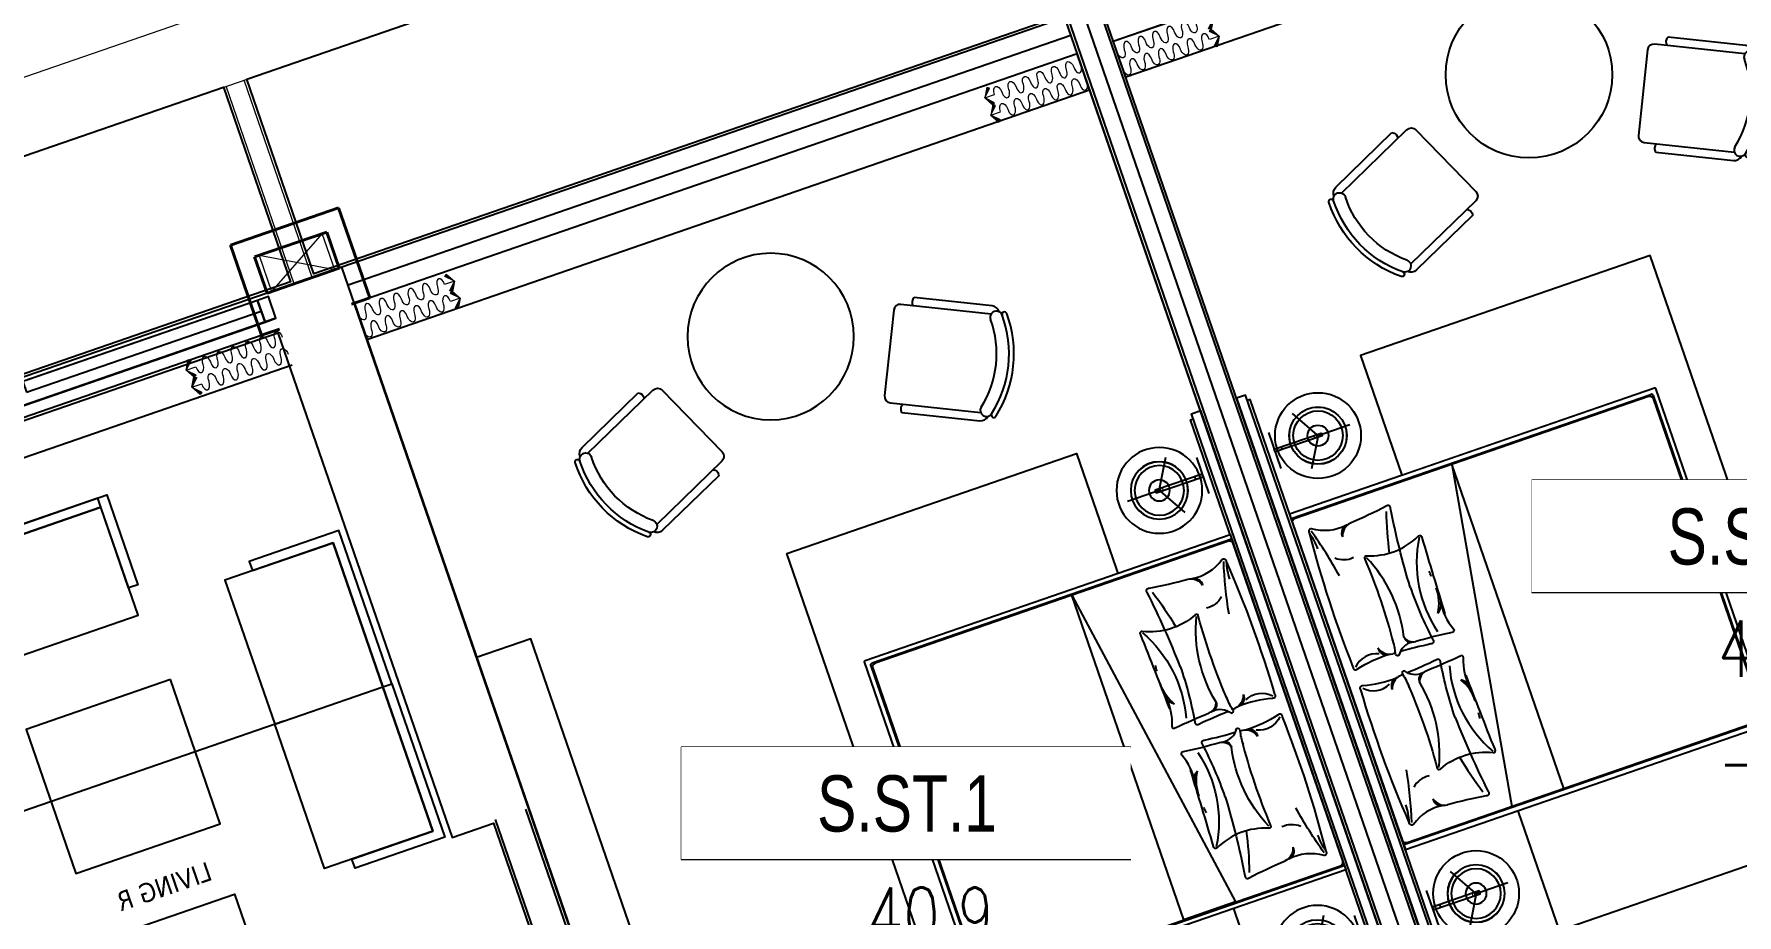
# Model space of a CAD drawing. Header units: millimetres. Extents: x -361702973 to 361248309, y -356458554 to 356543577.
# Drawn here: x -90389 to -81460, y 44891 to 49510 of the extents above; entities that cross this region are included whole.
import ezdxf
from ezdxf.enums import TextEntityAlignment as Align
from ezdxf.xclip import XClip

# ---------------------------------------------------------------- set-up
doc = ezdxf.new("R2010")
doc.units = ezdxf.units.MM
doc.header["$LTSCALE"] = 100
doc.header["$MEASUREMENT"] = 0
doc.header["$XCLIPFRAME"] = 0
doc.set_wipeout_variables(frame=1)
doc.linetypes.add('ACAD_ISO03W100', pattern=[30, 12, -18])
doc.linetypes.add('HIDDEN', pattern=[0.375, 0.25, -0.125])
for name, color, linetype in [('1VinaPVC-Text', 9, 'Continuous'), ('A-ANNO-ROOM', 50, 'Continuous'), ('A-WALL-FNSH', 11, 'Continuous'), ('dien tich thong thuy', 3, 'Continuous'), ('IDEA - dim', 251, 'Continuous'), ('KT-Net manh', 139, 'Continuous'), ('KT-Tuong', 1, 'Continuous')]:
    doc.layers.add(name, color=color, linetype=linetype)
for name, color, linetype, lineweight in [('A- NOI THAT', 3, 'Continuous', 9), ('AUDIT_I_220808132811-11', 7, 'Continuous', 9), ('CIC36 net manh', 8, 'Continuous', 9), ('KT-Chuviet', 255, 'Continuous', 15), ('KT-Kich thuoc', 159, 'Continuous', 18), ('KT-lomo nuoc', 3, 'HIDDEN', 5), ('KT-Net cat', 1, 'Continuous', 40), ('KT-Net thay', 7, 'Continuous', 15), ('KT-Net truc', 18, 'Continuous', 15)]:
    doc.layers.add(name, color=color, linetype=linetype, lineweight=lineweight)
doc.styles.add('220126_HDN_HBA typical plan$0$211210_HDN_HBA_TYPICAL PLAN CORE OPT 1$0$HBA-Text', font='GOTHIC.TTF')
doc.styles.add('font unicode ccu', font='arial.ttf')
doc.styles.add('ROMANS', font='ROMANS.SHX')
doc.styles.add('Tahoma', font='tahoma.ttf')

# ---------------------------------------------------------------- blocks, each defined once
blk = doc.blocks.new('17-23F MEA_1BR (Type-2)$0$1X-LAMP1')
at = {"color": 0, "linetype": 'ByBlock', "lineweight": -2}
for p, q in [((0.03333333350902346, -0.0577350272233404), (-0.5900208757140597, 1.021946134262932)), ((0.03333333350902346, -0.0577350272233404), (-0.5900208757140597, 1.021946134262932)), ((0.03333333350902346, 0.0577350272233404), (-0.5900208757141566, -1.021946134263029)), ((0.03333333350902346, 0.0577350272233404), (-0.5900208757141566, -1.021946134263029)), ((-0.06666666701804692, 0), (1.180041751428119, 0)), ((-0.06666666701804692, 0), (1.180041751428119, 0))]:
    blk.add_line(p, q, dxfattribs=at)
at = {"color": 0, "linetype": 'ByBlock', "lineweight": -2, "const_width": 0.03333333333333333}
for points in [[(-0.4809644977131393, 0.8330549466758385), (-0.5824066106765531, 1.00875784035549)], [(-0.4809644977131393, 0.8330549466758385), (-0.5824066106765531, 1.00875784035549)], [(0.9619289954262786, 0), (1.164813221353009, 0)], [(0.9619289954262786, 0), (1.164813221353009, 0)], [(-0.4809644977130423, -0.8330549466761296), (-0.5824066106764562, -1.008757840355781)], [(-0.4809644977130423, -0.8330549466761296), (-0.5824066106764562, -1.008757840355781)]]:
    blk.add_lwpolyline(points, dxfattribs=at)
at = {"color": 0, "linetype": 'ByBlock', "lineweight": -2}
for radius in [1, 0.8666666666666667, 0.8666666666666667, 0.3666666666666667, 0.3666666666666667]:
    blk.add_circle((0, 0), radius, dxfattribs=at)
blk = doc.blocks.new('17-23F MEA_1BR (Type-2)$0$IFF-TABLE LAMP')
blk.add_line((40.000000018219, 192.484417756903), (40.0000000197324, 207.484417756903))
at = {"ltscale": 10}
blk.add_lwpolyline([(1.900480128824711e-08, 299.9922088806343), (3.800960257649422e-08, 99.99220888063428)], dxfattribs=at)
blk.add_lwpolyline([(1.827720552682877e-08, 192.4844177606865), (1.967418938875198e-08, 207.4844177607156), (260.0000000197906, 207.4844177360355), (260.0000000183354, 192.4844177360355)], close=True)
blk.add_circle((240.0000000190921, 199.9844177378982), 150.3620897276269)
at = {"layer": 'A- NOI THAT'}
blk.add_line((220.0000000182772, 192.4844177397608), (220.0000000196742, 207.4844177397899), dxfattribs=at)
at = {"ltscale": 10, "xscale": 150.0000000000582, "yscale": 150.0000000000582, "zscale": 1068.863950547171, "rotation": 359.9999999945528}
blk.add_blockref('17-23F MEA_1BR (Type-2)$0$1X-LAMP1', (240.0000000190921, 199.9844177378982), dxfattribs=at)
blk = doc.blocks.new('bk')
at = {"layer": 'IDEA - dim'}
blk.add_lwpolyline([(-0.0002675037831068039, -1377.500088232278), (49.99973246827722, -1377.500088232278), (49.99973246827722, 1812.499911767722), (-0.0002675037831068039, 1812.499911767722), (-0.02712895162403584, 1577.500073593284), (0.0002675037831068039, 1377.500088232337)], close=True, dxfattribs=at)
blk.add_lwpolyline([(49.99973249621689, -1337.500088473607), (64.9997324962169, -1337.500088473607), (64.99942849576473, 1783.275878090877), (49.99942846782506, 1783.275878090877)], dxfattribs=at)
for centre in [(339.9996877703816, 1487.597338693915), (339.9996877703816, -1052.500088209519)]:
    blk.add_circle(centre, 225, dxfattribs=at)
blk.add_blockref('17-23F MEA_1BR (Type-2)$0$IFF-TABLE LAMP', (99.99968774989247, 1287.612920955988), dxfattribs=at)
at = {"layer": 'IDEA - dim', "xscale": -1, "rotation": 180}
blk.add_blockref('17-23F MEA_1BR (Type-2)$0$IFF-TABLE LAMP', (99.99968774989247, -852.5156704715919), dxfattribs=at)
blk.add_wipeout([(2294.9927706439044, 1812.499911767722), (688.0012429019376, 1812.4999117677266), (688.0012429019379, -1377.5000882322693), (2294.992770643901, -1377.5000882322781)]).dxf.layer = 'IDEA - dim'
at = {"layer": 'IDEA - dim'}
blk.add_lwpolyline([(688.0012429021299, -1377.500088232162), (2294.992770643905, -1377.500088232162), (2294.992770643905, 1812.499911767722), (688.0012429021299, 1812.499911767722)], close=True, dxfattribs=at)
blk.add_wipeout([(2089.9927706438775, 1147.4999117677091), (2091.9910419872776, 1147.083241522198), (2093.528304549841, 1146.0354456736611), (2094.706365021883, 1144.167853025652), (2094.992770643896, 1142.4999117677187), (2094.9927706439044, -707.5000882322773), (2094.589172713081, -709.4681044970649), (2093.528304549837, -711.035622138211), (2091.9009560955064, -712.1216494708956), (2089.992770643904, -712.5000882322781), (64.9927706439039, -712.5000882322777), (64.99277064390344, -701.0793375772756), (64.99277064390344, -697.9310051431256), (64.9927706439039, -687.500088232277), (64.9927706439039, -680.5649314507604), (64.9927706439039, -670.3520584522034), (64.9927706439039, -662.5000882322773), (64.9927706439039, 1109.4022618851604), (64.99277064390344, 1116.6055294068224), (64.9927706439039, 1122.4999117677226), (64.9927706439039, 1128.4480348523368), (64.99277064390344, 1131.378109884231), (64.99277064390344, 1135.8747761278257), (64.9927706439039, 1141.999817293764), (64.9927706439039, 1147.4999117677226)]).dxf.layer = 'IDEA - dim'
for p, q in [((64.9927706439048, 1122.499911767722), (2059.992770643905, 1122.499911767722)), ((2069.992770643905, 1112.499911767722), (2069.992770643905, -677.5000882322784)), ((2059.992770643905, -687.5000882322784), (64.9927706439048, -687.5000882322784))]:
    blk.add_line(p, q, dxfattribs=at)
for points in [[(64.9927706439048, 1147.499911767722), (64.9927706439048, -712.5000882322784), (2089.992770643905, -712.5000882322784, 0.414213562373095), (2094.992770643905, -707.5000882322784), (2094.992770643905, 1142.499911767722, 0.414213562373095), (2089.992770643905, 1147.499911767722)], [(2064.992770643905, 1097.499911767722), (2064.992770643905, -662.5000882322784, -0.414213562373095), (2044.992770643905, -682.5000882322784), (84.9927706439048, -682.5000882322784, -0.414213562373095), (64.9927706439048, -662.5000882322784), (64.9927706439048, 1097.499911767722, -0.414213562373095), (84.9927706439048, 1117.499911767722), (2044.992770643905, 1117.499911767722, -0.414213562373095)]]:
    blk.add_lwpolyline(points, format="xyb", close=True, dxfattribs=at)
blk.add_lwpolyline([(953.7718744687736, 1117.499911767722), (666.7421166915447, -682.5000882322784), (953.7718744687736, -682.5000882322784), (953.7718744687736, 1117.499911767722)], dxfattribs=at)
for points in [[(130.5189307499677, 1020.231518037966, 0.0322267518500584), (117.5159490872175, 280.8010041856323, 0.6954102038374376), (134.8152468968183, 263.1623008393799, -0.06819172719823166), (318.2687705401331, 282.2858964790939)], [(328.4593590069562, 994.6956141073024, -0.1947777689282308), (148.3541835118085, 1037.328105219058, 0.695410203837745), (130.5189307499677, 1020.231518037966, -0.06869920635669718), (143.8733113575727, 927.151387460879)], [(537.5575337726623, 578.9210044868523, -0.02440708241230374), (574.8644917774945, 1003.142975099734, 0.682043984117207), (557.806493120268, 1020.778861292056, -0.01911888479107355), (351.0600977707654, 998.8431818563258)], [(359.6018241010606, 327.3320662273909, 0.03738852551350155), (362.1997381653637, 794.6251031684806, -0.6954102038374376), (375.8936223126948, 809.2183097908855, 0.212902074484743), (666.1287974137813, 818.2535849704291, -0.682043984117207), (680.682247037068, 804.7193091672962, 0.003833100174621584), (664.060634912923, 387.5748876007856)], [(537.5575337726623, 578.9210044868523, 0.03780406069757473), (560.3477269653231, 279.5233349141199, -0.682043984117207), (543.2897283080965, 261.8874487217981, 0.0153884113997309), (377.4013947639614, 275.936111175688, 0.0153884113997309)], [(662.7616236191243, 455.9914424225572, 0.1283367273639134), (681.1566764432937, 297.7767282337882, -0.682043984117207), (667.6581487227231, 283.1901158848777, 0.01651551347398293), (473.3836847953498, 299.4327982485411)], [(351.6931289527565, 277.1956480066874, 0.001401209682945915), (336.543332958594, 277.8231281575281)], [(453.8603144548833, 302.6394694916089, 0.2943066146886709), (365.752360695973, 260.9987377833459, -0.695410203837745), (351.0036096442491, 274.5249526196276, 0.06869920635669718), (360.1544475667179, 350.1409014732926)], [(130.5189307499677, -585.2316945025232, -0.0322267518500584), (117.5159490872175, 154.1988193498109, -0.6954102038374376), (134.8152468968183, 171.8375226960634, 0.06819172719823166), (318.2687705401331, 152.7139270563493)], [(351.6931289527565, 157.8041755287559, -0.001401209682945915), (336.543332958594, 157.1766953779152)], [(453.8603144548833, 132.3603540438344, -0.2943066146886709), (365.752360695973, 174.0010857520974, 0.695410203837745), (351.0036096442491, 160.4748709158157, -0.06869920635669718), (360.1544475685805, 84.85892206215067)], [(359.6018241010606, 107.6677573080524, -0.03738852551350155), (362.1997381653637, -359.6252796330373, 0.6954102038374376), (375.8936223126948, -374.2184862554423, -0.212902074484743), (666.1287974137813, -383.2537614349858, 0.682043984117207), (680.682247037068, -369.7194856318529, -0.003833100174621584), (664.060634912923, 47.4249359346577)], [(537.5575337726623, -143.921180951409, -0.03780406069757473), (560.3477269653231, 155.4764886213234, 0.682043984117207), (543.2897283080965, 173.1123748136451, -0.0153884113997309), (377.4013947639614, 159.0637123597553, -0.0153884113997309)], [(662.7616236191243, -20.99161888711387, -0.1283367273639134), (681.1566764432937, 137.2230953016551, 0.682043984117207), (667.6581487227231, 151.8097076505655, -0.01651551347398293), (473.3836847953498, 135.5670252869022)], [(537.5575337726623, -143.921180951409, 0.02440708241230374), (574.8644917774945, -568.1431515642907, -0.682043984117207), (557.806493120268, -585.7790377566125, 0.01911888479107355), (351.0600977707654, -563.8433583208825)], [(328.4593590069562, -559.6957905718591, 0.1947777689282308), (148.3541835118085, -602.3282816836145, -0.695410203837745), (130.5189307499677, -585.2316945025232, 0.06869920635669718), (143.8733113575727, -492.1515639254358)]]:
    blk.add_lwpolyline(points, format="xyb", dxfattribs=at)
for centre, radius, start, end in [((2059.992770643905, 1112.499911767722), 10, 0, 90), ((-1855.893261833116, 412.1197588521754), 2090.50573884574, 9.449345545667013, 17.06146431403828), ((332.4132648278028, 949.5874807912624), 44.79447967226619, 89.52383022854765, 188.1184555516923), ((359.1095205117017, 926.2340710241115), 73.05392663059416, 96.32596095485857, 166.521431934691), ((327.8923669625074, 957.256370790652), 37.44353618289027, 82.49582310884288, 89.13236035296606), ((2378.285411672667, 392.4501631337916), 1926.589560454453, 161.7731380905047, 168.2986577211647), ((293.389007082209, 941.4593048116076), 118.9285875093396, 227.918371660803, 277.1736100548109), ((1225.348830725998, 478.9245533357025), 649.21508015164, 149.2584259575628, 194.8124501654718), ((-292.2060054279864, 496.0503682396375), 729.9684376083363, 347.776876654984, 24.55315643301806), ((484.2919548079371, 602.2568904169602), 176.3869226037691, 357.8390457640604, 7.866675228716556), ((448.8585773725063, 520.9046236272552), 216.5311150494259, 327.0324244446084, 2.612978378356665), ((602.2806173525751, 457.1927433388191), 61.04320968946892, 297.5596185857169, 351.5320563729027), ((216.5345083046705, 194.2081220292603), 118.9285875093396, 63.63493232034747, 137.0816283558015), ((317.8965000156313, 327.0788292225916), 44.79447967226619, 171.8815444483077, 270.4761697714524), ((344.5927556995302, 350.4322389897425), 73.05392663059416, 193.478568065309, 263.6740390451414), ((457.8234593626112, 339.1117546694586), 36.68697397074765, 173.4173087237131, 272.2454878465561), ((478.6044039670378, 358.3762840105919), 59.17423787444497, 194.7429581683624, 264.9384292148029), ((216.5345083046705, 240.791701506183), 118.9285875093396, 222.9183716441985, 296.3650676796526), ((317.8965000156313, 107.9209943128517), 44.79447967226619, 89.52383022854765, 188.1184555516923), ((344.5927556995302, 84.56758454570081), 73.05392663059416, 96.32596095485857, 166.521431934691), ((-292.2060054279864, -61.05054470419418), 729.9684376083363, 335.446843566982, 12.22312334501602), ((457.8234593626112, 95.88806886598468), 36.68697397074765, 87.75451215344394, 186.5826912762869), ((478.6044039670378, 76.62353952485137), 59.17423787444497, 95.06157078519713, 165.2570418316376), ((1225.348830725998, -43.92472980025923), 649.21508015164, 165.1875498345282, 210.7415740424371), ((602.2806173525751, -22.19291980337584), 61.04320968946892, 8.46794362709735, 62.44038141428312), ((448.8585773725063, -85.90480009181192), 216.5311150494259, 357.3870216216433, 32.96757555539167), ((484.2919548079371, -167.2570668815169), 176.3869226037691, 352.1333247712835, 2.160954235939574), ((-1855.893261833116, 22.88006468326785), 2090.50573884574, 342.9385356859617, 350.550654454333), ((2378.285411672667, 42.54966040165164), 1926.589560454453, 191.7013422788353, 198.2268619094953), ((293.389007082209, -506.4594812761643), 118.9285875093396, 82.82638994518913, 132.081628339197), ((332.4132648278028, -514.5876572558191), 44.79447967226619, 171.8815444483077, 270.4761697714524), ((359.1095205117017, -491.2342474886682), 73.05392663059416, 193.478568065309, 263.6740390451414), ((327.8923669625074, -522.2565472552087), 37.44353618289027, 270.8676396470339, 277.5041768911571), ((2059.992770643905, -677.5000882322784), 10, 270, 0)]:
    blk.add_arc(centre, radius, start, end, dxfattribs=at)
blk = doc.blocks.new('CH12')
for p, q in [((-312.375, -149.2411279597436), (-312.375, -572.1779138786915)), ((-267.75, -149.2411279597436), (-267.75, -639.6303226458076)), ((267.75, -639.6303226458076), (267.75, -149.2411280118249)), ((312.375, -572.1779138786915), (312.375, -149.2411246072115)), ((-232.0500000000029, -675.3303226458047), (232.0500000000029, -675.3303226458047))]:
    blk.add_line(p, q)
for centre, radius, start, end in [((-273.6712626853696, -77.20016474780641), 13.38749999999989, 116.2505862071374, 296.2505862071374), ((-252.9468673518131, -119.2240579767858), 33.46874999998481, 116.2505888953854, 296.2505888953855), ((0, -632.1362743546706), 632.1362743546692, 63.74941379286258, 116.2505862071374), ((0, -632.1362743546706), 605.3612743546691, 63.7494137928626, 116.2505862071374), ((252.9468674045929, -119.2240580028119), 33.46875000001501, 243.7494110987195, 63.74941109871941), ((273.671262685355, -77.20016474780641), 13.38750000000007, 243.7494137928627, 63.74941379286245), ((-267.75, -149.2411279597436), 44.62499999999999, 111.939144832112, 180), ((0, -632.1362743546706), 538.4237743546691, 63.74941109871938, 116.2505888953856), ((267.75, -149.2411280118286), 44.62499999999959, 0, 68.06085506708637), ((-290.0625, -549.8654138786915), 31.55464011044969, 225, 315), ((-232.0500000000029, -639.6303226458076), 35.7, 180, 269.9999999999999), ((232.0500000000029, -639.6303226458076), 35.7, 270, 0), ((290.0625, -549.8654138786915), 31.55464011044961, 225.0000000000001, 315.0000000000002)]:
    blk.add_arc(centre, radius, start, end)
blk = doc.blocks.new('*U150')
for points in [[(482.6951045578201, -398.9039813853606), (464.6170375002125, -396.4493711387506), (464.3337632049024, -466.3349522090732)], [(396.7561588253833, -484.1490495130481), (464.3337632049024, -466.3349522090732), (394.4481821902239, -466.0516779393653)]]:
    blk.add_hatch(color=256).paths.add_polyline_path(points)
blk.add_line((464.3337632049024, -466.3349522090732), (416.9273155568029, -418.7598943406972))
for points in [[(482.6951045578201, -398.9039813853606), (464.6170375002125, -396.4493711387506), (464.3337632049024, -466.3349522090732)], [(396.7561588253833, -484.1490495130481), (464.3337632049024, -466.3349522090732), (394.4481821902239, -466.0516779393653)]]:
    blk.add_lwpolyline(points, close=True)
for centre in [(16.76743755071067, -17.17677016190672), (85.71403000141326, -87.65612936302188), (155.3043908096025, -157.4940017787478), (224.8947516177918, -227.3318741944736), (294.485112425981, -297.1697466101995), (364.0754732341703, -367.0076190259254)]:
    blk.add_ellipse(centre, major_axis=(34.52187991841241, 31.95056764796491), ratio=0.5238875827070036, start_param=4.731720461219403, end_param=7.873313114809197)
at = {"extrusion": (0, 0, -1)}
for centre in [(51.5728287498025, -52.1059534814385), (120.5194212005051, -122.5853126825537), (190.1097820086943, -192.4231850982796), (259.7001428168836, -262.2610575140054), (329.2905036250728, -332.0989299297313), (398.8808644332621, -401.9368023454572)]:
    blk.add_ellipse(centre, major_axis=(-32.07293168385898, -34.4082260416161), ratio=0.5238875826554585, start_param=4.731720461217387, end_param=7.87331311480718, dxfattribs=at)
blk = doc.blocks.new('stdo')
at = {"layer": 'A-WALL-FNSH', "color": 5}
for p, q in [((125.0000000001019, -1099.999999866763), (4135.000000000073, -1100)), ((125.000000000131, -1199.999999866763), (4135.000000000029, -1200))]:
    blk.add_line(p, q, dxfattribs=at)
blk.add_lwpolyline([(124.9999999999782, -1299.999999866763), (4134.999999999971, -1300)], dxfattribs=at)
at = {"layer": 'IDEA - dim'}
blk.add_lwpolyline([(3535.000000000015, -6864.999999999884), (3534.999999999971, -6264.999999999884), (3834.999999999985, -5258.517209711543), (3834.999999998123, -3264.999999999884), (4134.999999998108, -3264.999999999884), (4134.999999999978, -6864.999999999869)], close=True, dxfattribs=at)
at = {"layer": 'IDEA - dim', "extrusion": (-1.101823627771677e-08, -3.980573537919558e-09, 1)}
blk.add_circle((2128.274085389507, -2177.362223144491, 0.002494559212125257), 436.440197814256, dxfattribs=at)
at = {"layer": 'KT-Net manh'}
blk.add_lwpolyline([(3434.999999999956, -10514.99999999997), (4135.000000000015, -10515.00000000001), (4134.999999999993, -1100), (4149.999999999956, -1100.000000000728)], dxfattribs=at)
at = {"layer": 'KT-Net manh', "linetype": 'ACAD_ISO03W100', "ltscale": 4}
blk.add_lwpolyline([(124.9999999999782, -1299.999999866763), (4134.999999999971, -1300), (4135, -1500), (124.9999999999418, -1499.999999866763)], close=True, dxfattribs=at)
at = {"layer": 'KT-Tuong'}
blk.add_line((109.9999999999854, -1099.999999866763), (109.9999999999854, -9729.999999866763), dxfattribs=at)
at = {"layer": 'CIC36 net manh', "color": 8, "extrusion": (-2.042421265534639e-24, 1.021210632767319e-24, -1), "xscale": 0.8100000000112598, "yscale": 0.8100000000112598, "zscale": -0.8100000000112598, "rotation": 225.123201203973}
for p in [(-125.7459850217783, -1361.336658707995), (-125.528270689756, -1456.290285194948)]:
    blk.add_blockref('*U150', p, dxfattribs=at)
at = {"layer": 'CIC36 net manh', "color": 8, "xscale": 0.8100000000112608, "yscale": 0.8100000000112608, "zscale": 0.8100000000112608, "rotation": 225.123201203973}
for p in [(4134.254014978156, -1361.336658841232), (4134.4717293102, -1456.29028532817)]:
    blk.add_blockref('*U150', p, dxfattribs=at)
at = {"layer": 'IDEA - dim', "extrusion": (-1.101823627771677e-08, 3.980573537919561e-09, -1), "xscale": 0.9698671062557898, "yscale": 0.9698671062557898, "zscale": -0.9698671062557896, "rotation": 244.8546697310384}
blk.add_blockref('CH12', (-976.408485452482, -2739.741005975689, 0.07239392901091916), dxfattribs=at)
at = {"layer": 'IDEA - dim', "extrusion": (-1.101823627771679e-08, -3.980573537919567e-09, 1), "xscale": 0.9698671062557889, "yscale": 0.9698671062557889, "zscale": 0.9698671062557889, "rotation": 244.8546697310385}
blk.add_blockref('CH12', (3255.139685326375, -2739.741006109159, -0.07244055320848482), dxfattribs=at)
at = {"layer": 'IDEA - dim'}
blk.add_blockref('bk', (125.0002675037686, -5092.499911634368), dxfattribs=at)
at = {"layer": 'KT-Net manh'}
blk.add_lwpolyline([(134.9999999999636, -7004.999999866763), (124.9999999999563, -7004.999999866763), (125.0000000001237, -1099.999999869382), (110, -1099.999999869353)], dxfattribs=at)
blk = doc.blocks.new('10')
at = {"layer": 'A-WALL-FNSH', "color": 5}
for points in [[(-19.99999997809937, -259.999999994383), (-139.9999999790307, -259.9999999925494), (-139.999999979962, -199.9999999962456), (-19.99999997949635, -199.999999994383)], [(-139.9999999822903, -2814.999999998137), (-139.9999999790307, -259.9999999925494), (-19.99999997809937, -259.999999994383), (-19.99999998275598, -2814.999999998137)], [(-79.99999998042767, -1562.499999996275), (-79.99999997949635, -259.9999999962456), (-19.99999997809937, -259.999999994383), (-19.99999997996201, -1562.499999998137)]]:
    blk.add_lwpolyline(points, close=True, dxfattribs=at)
blk.add_lwpolyline([(-139.999999979962, -199.9999999962456), (-139.9999999822903, -2814.999999998137)], dxfattribs=at)
at = {"layer": 'IDEA - dim'}
for p, q in [((-199.9999999981374, -199.9999999962747), (-200.0000000013824, -2874.999999996246)), ((2.342858351767063e-09, -199.999999994383), (-1.84809323400259e-09, -2874.999999998137))]:
    blk.add_line(p, q, dxfattribs=at)
for points in [[(-2949.999999998588, -748.0050340574235), (-2949.999999999054, -299.9999999906868), (-2149.999999999534, -299.9999999906868), (-2149.999999998588, -249.9999999906868), (-2999.999999998588, -249.9999999925203), (-2999.999999998588, -748.0050340574235)], [(-1349.999999998588, -748.0050340573944), (-1349.99999999952, -299.9999999925203), (-2149.999999999534, -299.9999999906868), (-2149.999999998588, -249.9999999906868), (-1299.999999997191, -249.999999994383), (-1299.999999999054, -748.0050340592861)], [(-2949.999999999054, -299.9999999906868), (-2949.999999999985, -899.9999999906868), (-2149.999999999054, -899.9999999925203), (-2149.999999999534, -299.9999999906868)], [(-1349.99999999952, -299.9999999925203), (-1349.999999999985, -899.999999994383), (-2149.999999999054, -899.9999999925203), (-2149.999999999534, -299.9999999906868)], [(-3523.743899913956, -2090.677188729838), (-2923.743899914421, -2090.677188731701), (-2923.743899913025, -1390.677188728005), (-3523.743899913039, -1390.677188729867)], [(-1750.000000000451, -1340.677188733593), (-1750.000000000931, -2140.67718873173), (-2550.000000000917, -2140.677188729838), (-2550.000000000451, -1340.67718873173)], [(-776.2561000878777, -2090.677188729838), (-1376.256100088809, -2090.677188731701), (-1376.256100087878, -1390.67718873173), (-776.2561000860151, -1390.67718873173)], [(-1224.261134152286, -1390.67718873173), (-776.2561000860151, -1390.67718873173), (-776.2561000878777, -2090.677188729838), (-726.2561000864807, -2090.677188731701), (-726.2561000864807, -1340.677188733593), (-1224.261134151355, -1340.677188733593)], [(-1224.261134153683, -2090.677188733564), (-776.2561000878777, -2090.677188729838), (-776.2561000860151, -1390.67718873173), (-726.2561000864807, -1390.677188731701), (-726.256100087412, -2140.677188735426), (-1224.261134152286, -2140.677188733564)]]:
    blk.add_lwpolyline(points, close=True, dxfattribs=at)
at = {"layer": 'KT-Net manh', "linetype": 'ACAD_ISO03W100', "ltscale": 4}
for p, q in [((-399.9999999981228, -199.9999999925203), (-400.0000000018481, -2874.999999996246)), ((-2149.999999999985, -849.9999999925494), (-2150.000000002779, -3599.999999992549))]:
    blk.add_line(p, q, dxfattribs=at)
at = {"layer": 'KT-Tuong'}
for points in [[(-9600.000000000291, 200.0000000006112), (-2999.999999997657, 200.0000000037253)], [(-2999.999999997177, 30.00000000372529), (-9430.000000001048, 30.00000000064028)]]:
    blk.add_lwpolyline(points, dxfattribs=at)
at = {"layer": 'CIC36 net manh', "color": 8, "xscale": 0.8100000000112607, "yscale": 0.8100000000112607, "zscale": 0.8100000000112607, "rotation": 315.1232012038961}
for p in [(-338.6633411571238, -200.7459850180603), (-243.709714670651, -200.5282706860453)]:
    blk.add_blockref('*U150', p, dxfattribs=at)
at = {"layer": '1VinaPVC-Text', "style": 'Tahoma'}
blk.add_text('LIVING R', height=100, rotation=270.0000000266804, dxfattribs=at).set_placement((-2814.423463121973, -1468.461951337726))
blk = doc.blocks.new('A$C418F5BC8')
at = {"layer": 'A-ANNO-ROOM', "insert": (648.1133449638728, 1090.790118377889), "char_height": 600, "attachment_point": 2, "rotation": 50.44882673977027, "style": '220126_HDN_HBA typical plan$0$211210_HDN_HBA_TYPICAL PLAN CORE OPT 1$0$HBA-Text'}
blk.add_mtext_dynamic_manual_height_columns('SL-S', width=722857412.8743668, gutter_width=9765.624999999996, heights=[0], dxfattribs=at)
blk = doc.blocks.new('A$C1AAC5519')
at = {"layer": 'A-ANNO-ROOM', "insert": (772.955269176513, 1216.574747113511), "char_height": 600, "attachment_point": 2, "rotation": 50.44882673977027, "style": '220126_HDN_HBA typical plan$0$211210_HDN_HBA_TYPICAL PLAN CORE OPT 1$0$HBA-Text'}
blk.add_mtext_dynamic_manual_height_columns('1-BR', width=722857412.8743668, gutter_width=9765.624999999996, heights=[0], dxfattribs=at)
blk = doc.blocks.new('A$C2A6C5140')
at = {"layer": 'A-ANNO-ROOM', "insert": (731.4497625969816, 1190.0169191678, 0.0003277973379295924), "char_height": 600, "attachment_point": 2, "rotation": 50.44882673977027, "style": '220126_HDN_HBA typical plan$0$211210_HDN_HBA_TYPICAL PLAN CORE OPT 1$0$HBA-Text'}
blk.add_mtext_dynamic_manual_height_columns('2-BR', width=722857412.8743668, gutter_width=9765.624999999996, heights=[0], dxfattribs=at)
blk = doc.blocks.new('A$C5388591E')
at = {"layer": 'A-ANNO-ROOM', "insert": (894.3001998505497, 842.1987865094561, 0.0004622000541105721), "char_height": 600, "attachment_point": 2, "rotation": 1.4064704596368105, "style": '220126_HDN_HBA typical plan$0$211210_HDN_HBA_TYPICAL PLAN CORE OPT 1$0$HBA-Text'}
blk.add_mtext_dynamic_manual_height_columns('3-BR', width=722857412.8743668, gutter_width=9765.624999999996, heights=[0], dxfattribs=at)
blk = doc.blocks.new('A$C21AF0CCA')
at = {"layer": 'A-ANNO-ROOM', "insert": (1197.56892258345, 814.6835720778872), "char_height": 600, "attachment_point": 2, "rotation": 0.10542954816276216, "style": '220126_HDN_HBA typical plan$0$211210_HDN_HBA_TYPICAL PLAN CORE OPT 1$0$HBA-Text'}
blk.add_mtext_dynamic_manual_height_columns('1-BR+', width=722857412.8743668, gutter_width=9765.624999999996, heights=[0], dxfattribs=at)
blk = doc.blocks.new('TAG CAO DO SAN')
at = {"layer": 'KT-Net thay', "flags": 128}
blk.add_lwpolyline([(1526701.778855525, -266095.2298759429), (1526701.778855525, -266566.6584041911), (1527644.63591202, -266566.6584041911), (1527644.63591202, -266095.2298759429)], close=True, dxfattribs=at)
blk.add_wipeout([(1526701.778855525, -266095.2298759429), (1527644.6359120198, -266095.2298759429), (1527644.6359120198, -266566.65840419114), (1526701.778855525, -266566.65840419114)]).dxf.layer = 'KT-Net thay'
for points in [[(1526701.778855525, -266330.9441400666), (1527644.63591202, -266330.9441400666)], [(1526701.778855525, -266566.6584041911), (1527644.63591202, -266566.6584041911)]]:
    blk.add_lwpolyline(points, dxfattribs=at)
at = {"layer": 'KT-Chuviet', "color": 31, "style": 'ROMANS', "width": 0.75}
blk.add_text('DTTT:', height=117.8571320618522, dxfattribs=at).set_placement((1526748.92170835, -266507.8139601254))
at = {"layer": 'KT-Chuviet', "color": 31, "style": 'font unicode ccu', "width": 0.75}
blk.add_attdef('TÊNPHÒNG', text='', height=117.85713, dxfattribs=at).set_placement((1527175.308820772, -266213.4467624734), align=Align.MIDDLE_CENTER)
at = {"layer": 'KT-Chuviet', "color": 31, "ltscale": 15, "style": 'ROMANS', "width": 0.75, "flags": 8}
blk.add_attdef('CAO-DO', (1527091.943339912, -266507.7298381611), '', height=117.8571320618522, dxfattribs=at)
blk = doc.blocks.new('*U334')
at = {"layer": 'KT-lomo nuoc', "ltscale": 500}
for p, q in [((-346.4660247223507, 49.60213019069906), (28.34938699602225, 197.9712885032892)), ((-318.1166377263282, 247.5827157463289), (8.673617379884035e-19, -0.00929705234011635))]:
    blk.add_line(p, q, dxfattribs=at)
blk.add_lwpolyline([(-346.4660247223507, 49.60213019069906), (-318.1166377263282, 247.5827157463289), (28.34938699602225, 197.9712885032892), (8.673617379884035e-19, -0.00929705234011635)], close=True, dxfattribs=at)
blk = doc.blocks.new('CTN TN T39')
at = {"layer": 'KT-Net cat'}
for p, q in [((-84870.10433661702, 21528.31007935078, -1.243685318913176e-07), (-85437.25458060583, 21332.50251886504, -1.243685318913176e-07)), ((-84706.9313695473, 21055.68487602597, -1.243685318913176e-07), (-84870.10433661685, 21528.31007935069, -1.243685318913176e-07)), ((-84931.99478386786, 21401.15044527157, -1.243685318913176e-07), (-85310.0949465271, 21270.6120716144, -1.243685318913176e-07)), ((-84931.99478386779, 21401.15044527158, -1.243685318913176e-07), (-84866.7255970398, 21212.10036394116, -1.243685318913176e-07)), ((-85437.254580606, 21332.50251886588, -1.243685318913176e-07), (-85274.08161353649, 20859.87731554115, -1.243685318913176e-07)), ((-85310.0949465272, 21270.61207161496, -1.243685318913176e-07), (-85244.8257596994, 21081.56199028506, -1.243685318913176e-07)), ((-85244.82575969915, 21081.56199028456, -1.243685318913176e-07), (-84866.72559703993, 21212.10036394172, -1.243685318913176e-07)), ((-84706.93136954731, 21055.68487602612, -1.243685318913176e-07), (-84801.45641021215, 21023.05028261182, -1.243685318913176e-07)), ((-85179.55657287138, 20892.51190895465, -1.243685318913176e-07), (-85274.08161353604, 20859.87731554041, -1.243685318913176e-07))]:
    blk.add_line(p, q, dxfattribs=at)
at = {"layer": 'KT-lomo nuoc', "linetype": 'HIDDEN', "xscale": -0.9999999999999997, "rotation": 10.8976534755902}
blk.add_blockref('*U334', (-85221.13581177246, 21089.54893934276, -1.697997784399663e-07), dxfattribs=at)

msp = doc.modelspace()

# ---------------------------------------------------------------- linework, layer by layer
at = {"layer": 'AUDIT_I_220808132811-11'}
msp.add_line((-89025.52436192526, 48200.93901703467), (-89382.57720689828, 49235.89853715622), dxfattribs=at)
at = {"layer": 'AUDIT_I_220808132811-11', "elevation": 4.469598132449163e-10}
for points in [[(-69186.71841639752, 45087.86638798633), (-71608.18533223658, 52101.56708254162, 0.3643585262583712), (-76316.2222767263, 54156.43152717073), (-105251.9341804137, 44174.19938163643, 0.4519047578513394), (-107468.3427992485, 38521.09177919207), (-99355.11719643624, 24907.26262909026, 0.3106788684848847), (-93192.10624888644, 22936.00988019403), (-70669.28731188289, 30727.35037666422, 0.2299220823866625), (-70384.42329901466, 31142.11676835371), (-70163.50181331977, 32158.79551515763, -0.2789899883790971), (-69704.65668707422, 32660.41685368191), (-65284.34891234103, 34181.01733374011, -0.4143403845293878), (-64631.75485162213, 33863.9223537845), (-56302.53849391197, 9773.209343152994, 0.3197537419032749), (-51104.4566874849, 6070.414265717583), (-5967.075183926587, 6070.414265717583, 0.4808685683322463), (-826.5294381242129, 12501.3145350407), (-1435.177434802928, 15196.44946841465), (-1480.443133157911, 15396.89007480725), (-3255.874758289196, 23916.51352541283)], [(-107297.4245650464, 38609.81694562032, -0.4594566638934902), (-105257.3246372897, 43759.23628800505), (-75821.57546224102, 53914.33683302815)]]:
    msp.add_lwpolyline(points, format="xyb", dxfattribs=at)
at = {"layer": 'dien tich thong thuy', "elevation": 4.47752194393534e-10}
msp.add_lwpolyline([(-94756.74995485124, 47381.85146408066), (-89396.75708260134, 49231.00659224176), (-89044.59505362011, 48210.22367550863), (-94404.16114386788, 46359.8314696926)], close=True, dxfattribs=at)
at = {"layer": 'KT-Net manh'}
msp.add_line((-86396.57245769072, 53992.28474827825), (-81525.96001247707, 39884.71387686739), dxfattribs=at)

# ---------------------------------------------------------------- next in the draw order: block references
at = {"layer": 'IDEA - dim', "rotation": 19.04713825936294}
msp.add_blockref('stdo', (-85272.59965873323, 50660.12820043085, -5.460117087949517e-05), dxfattribs=at)

# ---------------------------------------------------------------- next in the draw order: block references
at = {"layer": 'IDEA - dim', "xscale": -1, "rotation": 19.04713825938466}
msp.add_blockref('stdo', (-85225.40154624952, 50676.42330364986, -5.460117087949517e-05), dxfattribs=at)

# ---------------------------------------------------------------- next in the draw order: linework, layer by layer
at = {"layer": 'AUDIT_I_220808132811-11'}
msp.add_line((-88930.99185723829, 48233.55198313111), (-89288.04470221131, 49268.51150325266), dxfattribs=at)
at = {"layer": 'dien tich thong thuy'}
for points, elevation in [([(-85308.38658118881, 50641.98172406285), (-84956.3870504776, 49621.66982761117), (-88921.70878936397, 48252.63789947559), (-89273.7046162586, 49272.9390599808)], 7.093634520477567e-10), ([(-89111.26033977733, 47943.67204340069), (-88197.55800940428, 45297.16289776114), (-87980.08818735788, 45372.04221973183), (-85891.47015217706, 39322.42786709229), (-91175.4199253193, 37498.15409523848), (-91774.26471447264, 39232.68859143739), (-91882.96851123412, 39195.15880901241), (-92617.24686305251, 41321.97222397134), (-92626.69936711802, 41318.70876463028), (-93382.19020465121, 43506.96345602664), (-93273.4816587785, 43544.49487807331), (-94188.1370591378, 46190.88985590629)], -5.46011708795021e-05)]:
    msp.add_lwpolyline(points, close=True, dxfattribs=dict(at, elevation=elevation))
at = {"layer": 'dien tich thong thuy', "elevation": -5.460117087949517e-05}
msp.add_lwpolyline([(-83460.7781678788, 40172.19894724373), (-82562.7902832109, 40482.22758946106), (-82783.07379215612, 41120.27161277729), (-82145.0297688432, 41340.55512172154), (-83066.95704701889, 44010.88751559242), (-83057.50454296978, 44014.15097498419), (-84919.30812597624, 49406.80453499567), (-88709.7622496218, 48098.15731876878), (-85702.48442014662, 39387.67483764931), (-83457.51470848704, 40162.74644319461), (-83460.7781678788, 40172.19894724373)], dxfattribs=at)

# ---------------------------------------------------------------- next in the draw order: block references
at = {"layer": 'A-ANNO-ROOM'}
for p in [(-193366.6029767873, 192837.9996409905, 5.460855537377236e-05), (-194725.1126339572, 187914.7636662904, 5.460855537377236e-05), (-204628.500881133, 156603.4286092457, 5.461079910308954e-05), (-263479.6090599558, 50485.12915140932, 5.460850030168077e-05), (-269121.1781233152, 49296.5544193383, 5.460850030168077e-05), (-249390.2929153891, 45734.43883928895, 5.460850030168077e-05), (-231828.0778406897, 44407.82273046864, 5.460832008522107e-05), (-260545.3674363113, 42210.52099001262, 5.460850030168077e-05), (-266005.9544405445, 40714.37009385967, 5.460850030168077e-05), (-231175.8712175231, 40645.45605562796, 5.460850030168077e-05), (-228303.7210763374, 35687.765146195, 5.460832008522128e-05)]:
    msp.add_blockref('A$C21AF0CCA', p, dxfattribs=at)
at = {"layer": 'dien tich thong thuy'}
for name, p, rotation in [('A$C2A6C5140', (-235738.0721845079, 62244.32288491951, 3.214423980650787e-05), 310.9576437198666), ('A$C2A6C5140', (-226971.972951604, 58672.53392838872, 1.895367564819208e-05), 310.9576437198666), ('A$C2A6C5140', (-182858.1837168724, 33888.05154022964, 0.000178988243818107), 310.9576437198666), ('A$C2A6C5140', (-180585.3237963979, 23151.33387848926, 0.000178988243818107), 310.9576437198666), ('A$C2A6C5140', (-203396.9752949114, 23120.58807031136, 0.0001030398263186841), 310.9576437198666), ('A$C2A6C5140', (-196571.0380073554, 22922.69606213347, 0.000178988243818107), 310.9576437198666), ('A$C418F5BC8', (-247792.2532073302, 59981.48598654423, -1.001597833679712e-05), 309.6632197063607), ('A$C418F5BC8', (-251962.2979944813, 57974.75306764379, -1.001597833679712e-05), 309.6632197063607), ('A$C418F5BC8', (-255726.2573242666, 56926.2422651329, -1.001597833679712e-05), 309.6632197063607), ('A$C418F5BC8', (-259675.3290057395, 55322.63898630807, -1.001597833679712e-05), 309.6632197063607), ('A$C1AAC5519', (-244712.9849651629, 48430.23954045825, 0.0003723829774320968), 309.6566028083925), ('A$C1AAC5519', (-223357.5065853495, 48059.78935259463, 0.0005547181599990354), 309.6566028083925), ('A$C1AAC5519', (-221487.8086388012, 45005.57789840109, 0.0003723828570649432), 309.6566028083925), ('A$C418F5BC8', (-197487.0809651244, 33411.4671110799, -1.001597833679712e-05), 309.6632197063607), ('A$C418F5BC8', (-193448.7475272998, 33349.36583146098, -1.001597833679712e-05), 309.6632197063607), ('A$C418F5BC8', (-201711.797739714, 33256.21495891846, -1.001597833679712e-05), 309.6632197063607), ('A$C418F5BC8', (-206278.2197520126, 33163.06303948996, -1.001597833679712e-05), 309.6632197063607), ('A$C1AAC5519', (-271599.8972878471, 39640.33326624559, 0.0003723828655667127), 309.6566028083925), ('A$C418F5BC8', (-226889.0124284044, 31090.29572592763, -1.001597833679712e-05), 309.6632197063607), ('A$C1AAC5519', (-217339.68294671, 23702.2762728755, -0.3423708923741385), 309.6566028083925), ('A$C1AAC5519', (-211634.5547104646, 23442.24319922904, 0.0003723828655667127), 309.6566028083925), ('A$C1AAC5519', (-187964.0545017801, 23164.08220845302, 0.0003723828655667127), 309.6566028083925)]:
    msp.add_blockref(name, p, dxfattribs=dict(at, rotation=rotation))
for name, p in [('A$C418F5BC8', (-197463.7292652081, 182913.4540568058, 9.919419487628366e-05)), ('A$C418F5BC8', (-200258.9907205751, 179138.6891211519, 4.458552763712727e-05)), ('A$C2A6C5140', (-188160.0390614129, 177105.642765429, 9.919419487628366e-05)), ('A$C418F5BC8', (-200994.9430359419, 174771.894767079, 4.458552763712727e-05)), ('A$C2A6C5140', (-234759.4766391878, 172444.9136382493, 4.458552763712727e-05)), ('A$C418F5BC8', (-200719.9128290097, 170423.8323274105, 4.458552763712727e-05)), ('A$C2A6C5140', (-190797.8283776039, 169517.5067573905, 9.919419487628366e-05)), ('A$C1AAC5519', (-230167.9898228928, 167012.0323451896, 0.0003723828655667197)), ('A$C418F5BC8', (-202290.0123814641, 165833.5958576689, 9.919419487628366e-05)), ('A$C1AAC5519', (-241412.7857485664, 165333.8017953324, 0.0003723828655667197)), ('A$C418F5BC8', (-226321.6487100684, 164849.0004456656, 4.458552763712727e-05)), ('A$C418F5BC8', (-223174.4637594427, 162010.1787619262, 0.05488942016446244)), ('A$C418F5BC8', (-203583.8919471729, 161846.927602817, 4.458552763712727e-05)), ('A$C418F5BC8', (-244807.1773967599, 161329.3218979316, 0.05488941081008353)), ('A$C2A6C5140', (-193344.5366901597, 160504.8948145737, 9.919419487628366e-05)), ('A$C418F5BC8', (-219934.1653648383, 159334.2093209107, 0.05488940151768119)), ('A$C1AAC5519', (-248428.8589248053, 157037.2006521042, 0.0003723828655667197)), ('A$C1AAC5519', (-252286.3459864925, 152336.1708680308, 0.02738517669695963)), ('A$C2A6C5140', (-195752.5445711951, 151816.0180695198, 4.458552763712727e-05)), ('A$C418F5BC8', (-228142.1604593961, 149140.0456224125, 0.05488939420954132)), ('A$C1AAC5519', (-255923.8224010994, 147682.0149176453, 0.0004269909932618908)), ('A$C418F5BC8', (-224737.6489350568, 146340.2200414557, 0.05488939420954583)), ('A$C2A6C5140', (-198038.3940573054, 144980.9671920894, 4.458552763712727e-05)), ('A$C418F5BC8', (-221724.5828443308, 144236.942033412, 4.458552763895914e-05)), ('A$C1AAC5519', (-260576.8913636276, 142107.7025675907, 0.027822102169103)), ('A$C418F5BC8', (-245667.6157152384, 140788.472051876, 9.916924510345083e-05)), ('A$C418F5BC8', (-263605.4986913943, 138503.2694156115, 0.05488941081008353)), ('A$C2A6C5140', (-199977.0465312221, 137220.1243192966, 9.919419487628366e-05)), ('A$C418F5BC8', (-247616.0924330471, 136995.8708936881, 4.458552763712727e-05)), ('A$C418F5BC8', (-266636.7078710849, 135433.6128811316, 4.458552763712727e-05)), ('A$C1AAC5519', (-268569.1861684484, 131058.0044733415, 0.0003723828655667197)), ('A$C418F5BC8', (-252583.1748971227, 130659.4905633791, 9.92039971646407e-05)), ('A$C418F5BC8', (-256446.2619547517, 127486.843743643, 4.458552763712727e-05)), ('A$C418F5BC8', (-258902.9768848096, 124459.8911733059, 0.05488941081005369)), ('A$C2A6C5140', (-265461.1614808204, 122023.7036381988, 0.02705737929207316)), ('A$C5388591E', (-193808.7999730141, 199941.1790572023, 4.458570785358675e-05)), ('A$C5388591E', (-210573.5526519337, 135718.1497136029, 9.91946273371655e-05)), ('A$C5388591E', (-276921.94039411, 49051.50231821807, -1.001579812033762e-05)), ('A$C5388591E', (-224277.5649896398, 23412.81915787171, 4.458552763712727e-05))]:
    msp.add_blockref(name, p, dxfattribs=at)
at = {"layer": 'IDEA - dim', "xscale": -1, "rotation": 289.0471379539938}
msp.add_blockref('10', (-88978.19587819013, 48217.06525666616, -5.460117087949517e-05), dxfattribs=at)

# ---------------------------------------------------------------- next in the draw order: block references
at = {"layer": 'KT-Net truc'}
ref = msp.add_blockref('TAG CAO DO SAN', (-3899289.942292571, 712409.2919520265, -0.0002670646623841437), dxfattribs=dict(at, xscale=2.5, yscale=2.5, zscale=2.5))
XClip(ref).set_block_clipping_path([(1526674.1636322693, -266330.944140067), (1527644.6359120198, -266095.2298759429)])
ref.add_attrib('CAO-DO', '41.3', (-81560.08394278973, 46139.96735662373, -0.0002670646623841437), dxfattribs={"layer": 'KT-Chuviet', "color": 31, "ltscale": 15, "height": 294.6428301546305, "style": 'ROMANS', "width": 0.7500000000000001})
ref.add_attrib('CAO-DO', '-0.030', (-81560.08394278973, 45550.68169631447, -0.0002670646623841437), dxfattribs={"layer": 'KT-Chuviet', "color": 31, "ltscale": 15, "height": 294.6428301546305, "style": 'ROMANS', "width": 0.7500000000000001})
ref.add_attrib('TÊNPHÒNG', 'S.ST.2', dxfattribs={"layer": 'KT-Chuviet', "color": 31, "height": 294.642825, "style": 'font unicode ccu', "width": 0.7500000000000001}).set_placement((-81351.67024063857, 46875.67504584288, -0.0002670646623841437), align=Align.MIDDLE_CENTER)
ref = msp.add_blockref('TAG CAO DO SAN', (-3903749.685332968, 711009.4221134136, -0.0002670646623841437), dxfattribs=dict(at, xscale=2.5, yscale=2.5, zscale=2.5))
XClip(ref).set_block_clipping_path([(1526674.1636322693, -266330.944140067), (1527644.6359120198, -266095.2298759429)])
ref.add_attrib('CAO-DO', '40.9', (-86019.826983187, 44740.09751801069, -0.0002670646623841437), dxfattribs={"layer": 'KT-Chuviet', "color": 31, "ltscale": 15, "height": 294.6428301546305, "style": 'ROMANS', "width": 0.7500000000000001})
ref.add_attrib('CAO-DO', '-0.030', (-86019.826983187, 44150.81185770144, -0.0002670646623841437), dxfattribs={"layer": 'KT-Chuviet', "color": 31, "ltscale": 15, "height": 294.6428301546305, "style": 'ROMANS', "width": 0.7500000000000001})
ref.add_attrib('TÊNPHÒNG', 'S.ST.1', dxfattribs={"layer": 'KT-Chuviet', "color": 31, "height": 294.642825, "style": 'font unicode ccu', "width": 0.7500000000000001}).set_placement((-85811.41328103584, 45475.80520722985, -0.0002670646623841437), align=Align.MIDDLE_CENTER)

# ---------------------------------------------------------------- next in the draw order: block references
at = {"layer": 'KT-Kich thuoc', "color": 2}
msp.add_blockref('CTN TN T39', (-3922.483511740866, 27070.4146309873, 1.242184679685134e-07), dxfattribs=at)

doc.saveas('drawing.dxf')
